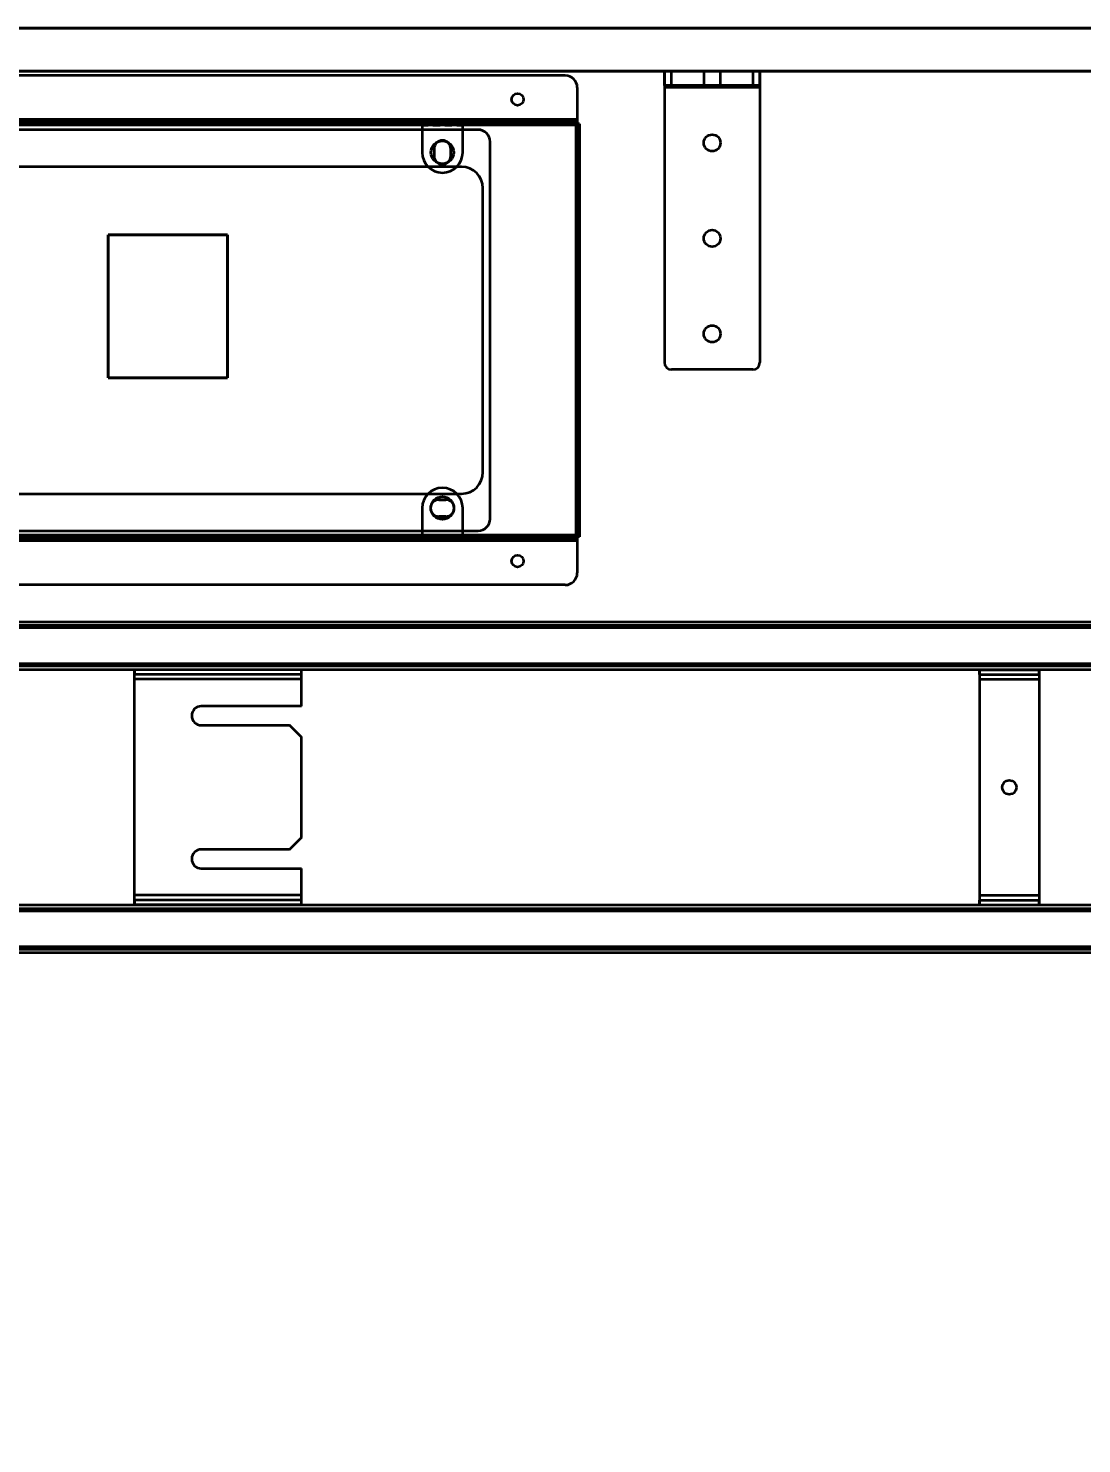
# Model space of a CAD drawing. Header units: millimetres. Extents: x -431 to 3717, y -325 to 2729.
# Drawn here: x 464 to 905, y 25 to 618 of the extents above; entities that cross this region are included whole.
import ezdxf

# ---------------------------------------------------------------- set-up
doc = ezdxf.new("R2010")
doc.units = ezdxf.units.MM
doc.styles.get("Standard").update_dxf_attribs({"font": 'arial.ttf'})
doc.dimstyles.new('CGJ', dxfattribs={"dimscale": 13, "dimtxt": 2.25, "dimasz": 2.25, "dimexe": 1, "dimexo": 1.25, "dimgap": 1.15, "dimtad": 1, "dimtoh": 1, "dimdec": 1, "dimdsep": 46, "dimtxsty": 'Standard', "dimcen": 0, "dimclrd": 2, "dimclre": 2, "dimclrt": 2, "dimadec": 0, "dimazin": 0, "dimtfac": 1, "dimtdec": 1, "dimtmove": 0, "dimatfit": 0, "dimfxl": 1, "dimtolj": 1, "dimtzin": 0, "dimlwe": -1, "dimarcsym": 2})

# ---------------------------------------------------------------- blocks, each defined once
blk = doc.blocks.new('*D57')
at = {"color": 2, "transparency": 16777216}
for p, q in [((0.02, 8.75), (0.02, -153.5)), ((1500.02, 8.75), (1500.02, -153.5))]:
    blk.add_line(p, q, dxfattribs=at)
at = {"color": 2, "lineweight": -2, "transparency": 16777216}
blk.add_line((29.27, -140.5), (1470.77, -140.5), dxfattribs=at)
at = {"color": 2, "transparency": 16777216}
for points in [[(29.27, -135.62), (29.27, -145.38), (0.02, -140.5)], [(1470.77, -135.62), (1470.77, -145.38), (1500.02, -140.5)]]:
    blk.add_solid(points, dxfattribs=at)
at = {"layer": 'Defpoints', "color": 0, "transparency": 16777216}
for p in [(0.02, 25), (1500.02, 25), (1500.02, -140.5)]:
    blk.add_point(p, dxfattribs=at)
at = {"color": 2, "transparency": 16777216, "insert": (750.02, -110.42), "char_height": 29.25, "attachment_point": 5}
blk.add_mtext('\\A1;1200 / 1350 / 1500 / 1650 / 1800', dxfattribs=at)

msp = doc.modelspace()

# ---------------------------------------------------------------- linework, layer by layer
at = {"color": 7, "linetype": 'Continuous', "lineweight": 35}
for p, q in [((1450.02, 618), (50.02, 618)), ((50.02, 618), (1450.02, 618)), ((1475.02, 600), (25.02, 600)), ((1475.02, 600), (25.02, 600)), ((50.02, 600), (1450.02, 600)), ((1450.02, 600), (50.02, 600)), ((730.02, 600), (730.02, 593.2)), ((770.02, 600), (730.02, 600)), ((730.02, 600), (730.02, 594)), ((730.02, 594), (730.02, 600)), ((733.02, 600), (730.02, 600)), ((733.02, 594), (733.02, 600)), ((767.02, 600), (733.02, 600)), ((746.52, 600), (746.52, 594)), ((746.52, 600), (746.52, 594)), ((746.52, 600), (746.52, 594)), ((746.52, 600), (753.52, 600)), ((746.52, 600), (753.52, 600)), ((746.52, 600), (753.52, 600)), ((753.52, 594), (753.52, 600)), ((753.52, 594), (753.52, 600)), ((753.52, 594), (753.52, 600)), ((767.02, 600), (767.02, 594)), ((770.02, 600), (767.02, 600)), ((770.02, 600), (770.02, 593.2)), ((770.02, 594), (770.02, 600)), ((770.02, 600), (770.02, 594)), ((688.52, 598.2), (175.52, 598.2)), ((688.52, 598.2), (175.52, 598.2)), ((693.52, 593.2), (693.52, 579.8)), ((693.52, 593.2), (693.52, 579.8)), ((730.02, 594), (730.02, 593.2)), ((730.02, 594), (733.02, 594)), ((770.02, 594), (730.02, 594)), ((730.02, 593.2), (730.02, 478)), ((770.02, 593.2), (730.02, 593.2)), ((730.02, 593.2), (730.02, 478)), ((770.02, 593.2), (730.02, 593.2)), ((767.02, 594), (733.02, 594)), ((753.52, 594), (746.52, 594)), ((753.52, 594), (746.52, 594)), ((753.52, 594), (746.52, 594)), ((767.02, 594), (770.02, 594)), ((770.02, 594), (770.02, 593.2)), ((770.02, 593.2), (770.02, 478)), ((770.02, 593.2), (770.02, 478)), ((693.52, 579.8), (170.52, 579.8)), ((693.52, 579.8), (170.52, 579.8)), ((693.52, 579), (170.52, 579)), ((693.52, 578.2), (170.52, 578.2)), ((692.92, 579), (171.12, 579)), ((692.92, 578.2), (171.12, 578.2)), ((692.92, 577.4), (171.12, 577.4)), ((692.92, 577.4), (171.12, 577.4)), ((652.02, 575.5), (212.02, 575.5)), ((652.02, 575.5), (212.02, 575.5)), ((531.02, 579), (513.04, 579)), ((513.04, 578.2), (513.04, 579)), ((513.04, 579), (514.04, 579)), ((513.04, 578.2), (513.04, 579)), ((513.04, 579), (531.02, 579)), ((514.04, 579), (513.04, 579)), ((514.04, 578.2), (513.04, 578.2)), ((513.04, 578.2), (531.02, 578.2)), ((531.02, 578.2), (513.04, 578.2)), ((513.04, 578.2), (514.04, 578.2)), ((514.04, 578.2), (514.04, 579)), ((514.04, 579), (531.02, 579)), ((514.04, 578.2), (514.04, 579)), ((531.02, 579), (514.04, 579)), ((531.02, 578.2), (514.04, 578.2)), ((514.04, 578.2), (531.02, 578.2)), ((531.02, 578.2), (531.02, 579)), ((531.02, 578.2), (531.02, 579)), ((531.02, 578.2), (531.02, 579)), ((531.02, 578.2), (531.02, 579)), ((533.02, 578.2), (533.02, 579)), ((533.02, 579), (550.99, 579)), ((533.02, 578.2), (533.02, 579)), ((549.99, 579), (533.02, 579)), ((550.99, 579), (533.02, 579)), ((533.02, 578.2), (533.02, 579)), ((533.02, 579), (549.99, 579)), ((533.02, 578.2), (533.02, 579)), ((550.99, 578.2), (533.02, 578.2)), ((533.02, 578.2), (549.99, 578.2)), ((533.02, 578.2), (550.99, 578.2)), ((549.99, 578.2), (533.02, 578.2)), ((549.99, 578.2), (549.99, 579)), ((550.99, 579), (549.99, 579)), ((549.99, 578.2), (549.99, 579)), ((549.99, 579), (550.99, 579)), ((549.99, 578.2), (550.99, 578.2)), ((550.99, 578.2), (549.99, 578.2)), ((550.99, 578.2), (550.99, 579)), ((550.99, 578.2), (550.99, 579)), ((628.02, 579), (646.02, 579)), ((628.52, 579), (628.02, 579)), ((628.02, 579), (628.02, 578.2)), ((628.02, 579), (628.02, 578.2)), ((628.02, 578.2), (646.02, 578.2)), ((628.52, 578.2), (628.02, 578.2)), ((628.52, 579), (631.02, 579)), ((628.52, 578.2), (628.52, 579)), ((628.52, 579), (628.52, 577.4)), ((628.52, 578.2), (628.52, 577.4)), ((628.52, 578.2), (631.02, 578.2)), ((628.52, 577.4), (631.02, 577.4)), ((628.52, 577.4), (628.52, 566)), ((628.52, 577.4), (628.52, 566)), ((631.02, 577.4), (628.52, 577.4)), ((633.02, 579), (631.02, 579)), ((631.02, 579), (631.02, 578.2)), ((631.02, 577.4), (631.02, 579)), ((633.02, 578.2), (631.02, 578.2)), ((631.02, 577.4), (631.02, 578.2)), ((633.02, 577.4), (631.02, 577.4)), ((633.02, 577.4), (631.02, 577.4)), ((633.02, 579), (636.02, 579)), ((633.02, 579), (633.02, 578.2)), ((633.02, 579), (633.02, 577.4)), ((633.02, 578.2), (633.02, 577.4)), ((633.02, 578.2), (636.02, 578.2)), ((633.02, 577.4), (636.02, 577.4)), ((636.02, 577.4), (633.02, 577.4)), ((638.02, 579), (636.02, 579)), ((636.02, 579), (636.02, 578.2)), ((636.02, 577.4), (636.02, 579)), ((638.02, 578.2), (636.02, 578.2)), ((636.02, 577.4), (636.02, 578.2)), ((638.02, 577.4), (636.02, 577.4)), ((638.02, 577.4), (636.02, 577.4)), ((638.02, 579), (641.02, 579)), ((638.02, 579), (638.02, 578.2)), ((638.02, 579), (638.02, 577.4)), ((638.02, 578.2), (638.02, 577.4)), ((638.02, 578.2), (641.02, 578.2)), ((638.02, 577.4), (641.02, 577.4)), ((641.02, 577.4), (638.02, 577.4)), ((641.02, 577.4), (641.02, 579)), ((643.02, 579), (641.02, 579)), ((641.02, 579), (641.02, 578.2)), ((643.02, 578.2), (641.02, 578.2)), ((641.02, 577.4), (641.02, 578.2)), ((643.02, 577.4), (641.02, 577.4)), ((643.02, 577.4), (641.02, 577.4)), ((643.02, 579), (645.52, 579)), ((643.02, 579), (643.02, 578.2)), ((643.02, 579), (643.02, 577.4)), ((643.02, 578.2), (643.02, 577.4)), ((643.02, 578.2), (645.52, 578.2)), ((643.02, 577.4), (645.52, 577.4)), ((645.52, 577.4), (643.02, 577.4)), ((646.02, 579), (645.52, 579)), ((645.52, 578.2), (645.52, 579)), ((645.52, 577.4), (645.52, 579)), ((646.02, 578.2), (645.52, 578.2)), ((645.52, 577.4), (645.52, 578.2)), ((645.52, 566), (645.52, 577.4)), ((645.52, 566), (645.52, 577.4)), ((646.02, 579), (646.02, 578.2)), ((646.02, 579), (646.02, 578.2)), ((692.92, 579), (692.92, 578.2)), ((692.92, 579), (692.92, 577.4)), ((693.52, 579), (692.92, 579)), ((692.92, 578.2), (692.92, 577.4)), ((693.52, 578.2), (692.92, 578.2)), ((692.92, 577.4), (692.92, 405.6)), ((692.92, 577.4), (692.92, 405.6)), ((693.52, 579.8), (693.52, 578.2)), ((693.52, 579.8), (693.52, 579)), ((693.52, 579), (693.52, 578.2)), ((693.52, 578.2), (693.52, 579)), ((693.72, 578), (693.72, 405)), ((693.72, 405), (693.72, 578)), ((694.52, 578), (693.72, 578)), ((694.52, 578), (693.72, 578)), ((694.52, 578), (694.52, 405)), ((694.52, 405), (694.52, 578)), ((730.02, 579), (730.02, 578.2)), ((730.02, 579), (730.02, 577.4)), ((730.02, 578.2), (730.02, 577.4)), ((657.02, 412.5), (657.02, 570.5)), ((657.02, 412.5), (657.02, 570.5)), ((633.52, 564.5), (633.52, 567.5)), ((633.52, 567.5), (633.52, 564.5)), ((640.52, 567.5), (640.52, 564.5)), ((640.52, 564.5), (640.52, 567.5)), ((645.02, 560), (219.02, 560)), ((645.02, 560), (219.02, 560)), ((654.02, 432), (654.02, 551)), ((654.02, 432), (654.02, 551)), ((496.98, 531.5), (546.98, 531.5)), ((546.98, 531.5), (496.98, 531.5)), ((496.98, 471.5), (496.98, 531.5)), ((496.98, 531.5), (496.98, 471.5)), ((546.98, 531.5), (546.98, 471.5)), ((546.98, 471.5), (546.98, 531.5)), ((693.72, 492.5), (693.72, 516.48)), ((693.72, 516.48), (693.72, 514.98)), ((693.72, 514.98), (693.72, 516.48)), ((693.72, 516.48), (693.72, 492.5)), ((693.72, 516.48), (694.52, 516.48)), ((693.72, 516.48), (694.52, 516.48)), ((694.52, 516.48), (694.52, 492.5)), ((694.52, 516.48), (694.52, 514.98)), ((694.52, 492.5), (694.52, 516.48)), ((694.52, 514.98), (694.52, 516.48)), ((693.72, 514.98), (693.72, 492.5)), ((693.72, 492.5), (693.72, 514.98)), ((693.72, 514.98), (694.52, 514.98)), ((693.72, 514.98), (694.52, 514.98)), ((694.52, 514.98), (694.52, 492.5)), ((694.52, 492.5), (694.52, 514.98)), ((693.72, 492.5), (694.52, 492.5)), ((693.72, 492.5), (694.52, 492.5)), ((693.72, 492.5), (694.52, 492.5)), ((693.72, 492.5), (694.52, 492.5)), ((693.72, 490.5), (693.72, 466.52)), ((693.72, 468.02), (693.72, 490.5)), ((693.72, 466.52), (693.72, 490.5)), ((693.72, 490.5), (693.72, 468.02)), ((693.72, 490.5), (694.52, 490.5)), ((693.72, 490.5), (694.52, 490.5)), ((693.72, 490.5), (694.52, 490.5)), ((693.72, 490.5), (694.52, 490.5)), ((694.52, 490.5), (694.52, 468.02)), ((694.52, 468.02), (694.52, 490.5)), ((694.52, 490.5), (694.52, 466.52)), ((694.52, 466.52), (694.52, 490.5)), ((767.02, 475), (733.02, 475)), ((767.02, 475), (733.02, 475)), ((546.98, 471.5), (496.98, 471.5)), ((496.98, 471.5), (546.98, 471.5)), ((693.72, 466.52), (693.72, 468.02)), ((693.72, 468.02), (693.72, 466.52)), ((693.72, 468.02), (694.52, 468.02)), ((693.72, 468.02), (694.52, 468.02)), ((693.72, 466.52), (694.52, 466.52)), ((693.72, 466.52), (694.52, 466.52)), ((694.52, 468.02), (694.52, 466.52)), ((694.52, 466.52), (694.52, 468.02)), ((219.02, 423), (645.02, 423)), ((219.02, 423), (645.02, 423)), ((628.52, 417), (628.52, 405.6)), ((628.52, 417), (628.52, 405.6)), ((635.52, 420.5), (638.52, 420.5)), ((638.52, 420.5), (635.52, 420.5)), ((645.52, 405.6), (645.52, 417)), ((645.52, 405.6), (645.52, 417)), ((638.52, 413.5), (635.52, 413.5)), ((635.52, 413.5), (638.52, 413.5)), ((693.52, 404.8), (170.52, 404.8)), ((693.52, 404), (170.52, 404)), ((692.92, 405.6), (171.12, 405.6)), ((692.92, 405.6), (171.12, 405.6)), ((692.92, 404.8), (171.12, 404.8)), ((692.92, 404), (171.12, 404)), ((212.02, 407.5), (652.02, 407.5)), ((212.02, 407.5), (652.02, 407.5)), ((628.02, 404.8), (628.02, 404)), ((646.02, 404.8), (628.02, 404.8)), ((628.02, 404.8), (628.52, 404.8)), ((628.02, 404.8), (628.02, 404)), ((628.02, 404), (628.52, 404)), ((646.02, 404), (628.02, 404)), ((628.52, 405.6), (628.52, 404.8)), ((628.52, 405.6), (628.52, 404)), ((631.02, 405.6), (628.52, 405.6)), ((628.52, 405.6), (631.02, 405.6)), ((628.52, 404.8), (628.52, 404)), ((631.02, 404.8), (628.52, 404.8)), ((631.02, 404), (628.52, 404)), ((631.02, 404), (631.02, 405.6)), ((631.02, 405.6), (633.02, 405.6)), ((633.02, 405.6), (631.02, 405.6)), ((631.02, 404.8), (631.02, 405.6)), ((631.02, 404.8), (631.02, 404)), ((633.02, 404.8), (631.02, 404.8)), ((631.02, 404), (633.02, 404)), ((633.02, 405.6), (633.02, 404.8)), ((636.02, 405.6), (633.02, 405.6)), ((633.02, 405.6), (633.02, 404)), ((633.02, 405.6), (636.02, 405.6)), ((633.02, 404.8), (633.02, 404)), ((636.02, 404.8), (633.02, 404.8)), ((636.02, 404), (633.02, 404)), ((636.02, 404.8), (636.02, 405.6)), ((636.02, 404), (636.02, 405.6)), ((636.02, 405.6), (638.02, 405.6)), ((638.02, 405.6), (636.02, 405.6)), ((636.02, 404.8), (636.02, 404)), ((638.02, 404.8), (636.02, 404.8)), ((636.02, 404), (638.02, 404)), ((638.02, 405.6), (638.02, 404.8)), ((641.02, 405.6), (638.02, 405.6)), ((638.02, 405.6), (638.02, 404)), ((638.02, 405.6), (641.02, 405.6)), ((638.02, 404.8), (638.02, 404)), ((641.02, 404.8), (638.02, 404.8)), ((641.02, 404), (638.02, 404)), ((641.02, 404.8), (641.02, 405.6)), ((641.02, 404), (641.02, 405.6)), ((641.02, 405.6), (643.02, 405.6)), ((643.02, 405.6), (641.02, 405.6)), ((641.02, 404.8), (641.02, 404)), ((643.02, 404.8), (641.02, 404.8)), ((641.02, 404), (643.02, 404)), ((643.02, 405.6), (643.02, 404.8)), ((645.52, 405.6), (643.02, 405.6)), ((643.02, 405.6), (643.02, 404)), ((643.02, 405.6), (645.52, 405.6)), ((643.02, 404.8), (643.02, 404)), ((645.52, 404.8), (643.02, 404.8)), ((645.52, 404), (643.02, 404)), ((645.52, 404.8), (645.52, 405.6)), ((645.52, 404), (645.52, 405.6)), ((645.52, 404.8), (646.02, 404.8)), ((645.52, 404.8), (645.52, 404)), ((645.52, 404), (646.02, 404)), ((646.02, 404.8), (646.02, 404)), ((646.02, 404.8), (646.02, 404)), ((692.92, 405.6), (692.92, 404)), ((692.92, 405.6), (692.92, 404.8)), ((692.92, 404.8), (692.92, 404)), ((693.52, 404.8), (692.92, 404.8)), ((693.52, 404), (692.92, 404)), ((693.52, 404), (693.52, 404.8)), ((693.52, 404.8), (693.52, 404)), ((693.52, 404.8), (693.52, 403.2)), ((693.52, 404), (693.52, 403.2)), ((694.52, 405), (693.72, 405)), ((694.52, 405), (693.72, 405)), ((693.52, 403.2), (170.52, 403.2)), ((693.52, 403.2), (170.52, 403.2)), ((693.52, 403.2), (693.52, 389.8)), ((693.52, 403.2), (693.52, 389.8)), ((688.52, 384.8), (175.52, 384.8)), ((688.52, 384.8), (175.52, 384.8)), ((1422.02, 369.25), (78.02, 369.25)), ((1422.02, 367.75), (78.02, 367.75)), ((1387.02, 369.25), (113.02, 369.25)), ((1387.02, 367.75), (113.02, 367.75)), ((1422.02, 366.75), (78.02, 366.75)), ((1422.02, 366.75), (78.02, 366.75)), ((1387.02, 366.75), (113.02, 366.75)), ((1387.02, 366.75), (113.02, 366.75)), ((1422.02, 351.75), (78.02, 351.75)), ((1422.02, 351.75), (78.02, 351.75)), ((1422.02, 350.75), (78.02, 350.75)), ((1387.02, 351.75), (113.02, 351.75)), ((1387.02, 351.75), (113.02, 351.75)), ((1387.02, 350.75), (113.02, 350.75)), ((1422.02, 349.25), (78.02, 349.25)), ((1387.02, 349.25), (113.02, 349.25)), ((508.02, 349.25), (508.02, 347.25)), ((578.02, 349.25), (508.02, 349.25)), ((578.02, 349.25), (508.02, 349.25)), ((508.02, 347.25), (508.02, 349.25)), ((508.02, 345.25), (508.02, 349.25)), ((578.02, 347.25), (508.02, 347.25)), ((578.02, 347.25), (508.02, 347.25)), ((508.02, 345.25), (508.02, 347.25)), ((578.02, 345.25), (508.02, 345.25)), ((508.02, 254.75), (508.02, 345.25)), ((508.02, 254.75), (508.02, 345.25)), ((578.02, 345.25), (508.02, 345.25)), ((578.02, 345.25), (578.02, 349.25)), ((578.02, 347.25), (578.02, 349.25)), ((578.02, 347.25), (578.02, 349.25)), ((578.02, 345.25), (578.02, 347.25)), ((578.02, 334), (578.02, 345.25)), ((578.02, 334), (578.02, 345.25)), ((862.02, 349.25), (862.02, 345.25)), ((862.02, 349.25), (887.02, 349.25)), ((862.02, 347.25), (862.02, 349.25)), ((862.02, 349.25), (887.02, 349.25)), ((862.02, 347.25), (862.02, 349.25)), ((862.02, 347.25), (862.02, 345.25)), ((862.02, 347.25), (887.02, 347.25)), ((862.02, 347.25), (887.02, 347.25)), ((862.02, 345.25), (862.02, 254.75)), ((862.02, 345.25), (862.02, 254.75)), ((862.02, 345.25), (887.02, 345.25)), ((862.02, 345.25), (887.02, 345.25)), ((887.02, 349.25), (887.02, 345.25)), ((887.02, 349.25), (887.02, 347.25)), ((887.02, 347.25), (887.02, 349.25)), ((887.02, 347.25), (887.02, 345.25)), ((887.02, 345.25), (887.02, 254.75)), ((887.02, 345.25), (887.02, 254.75)), ((578.02, 334), (536.02, 334)), ((578.02, 334), (536.02, 334)), ((536.02, 326), (573.02, 326)), ((536.02, 326), (573.02, 326)), ((578.02, 321), (573.02, 326)), ((573.02, 326), (578.02, 321)), ((578.02, 279), (578.02, 321)), ((578.02, 279), (578.02, 321)), ((578.02, 279), (573.02, 274)), ((573.02, 274), (578.02, 279)), ((573.02, 274), (536.02, 274)), ((573.02, 274), (536.02, 274)), ((536.02, 266), (578.02, 266)), ((536.02, 266), (578.02, 266)), ((578.02, 254.75), (578.02, 266)), ((578.02, 254.75), (578.02, 266)), ((78.02, 250.75), (1422.02, 250.75)), ((78.02, 249.25), (1422.02, 249.25)), ((113.02, 250.75), (1387.02, 250.75)), ((113.02, 249.25), (1387.02, 249.25)), ((508.02, 252.75), (508.02, 254.75)), ((578.02, 254.75), (508.02, 254.75)), ((578.02, 254.75), (508.02, 254.75)), ((508.02, 250.75), (508.02, 254.75)), ((578.02, 252.75), (508.02, 252.75)), ((578.02, 252.75), (508.02, 252.75)), ((508.02, 252.75), (508.02, 250.75)), ((508.02, 250.75), (508.02, 252.75)), ((578.02, 250.75), (508.02, 250.75)), ((578.02, 250.75), (508.02, 250.75)), ((578.02, 250.75), (578.02, 254.75)), ((578.02, 252.75), (578.02, 254.75)), ((578.02, 250.75), (578.02, 252.75)), ((578.02, 250.75), (578.02, 252.75)), ((862.02, 254.75), (862.02, 250.75)), ((862.02, 254.75), (887.02, 254.75)), ((862.02, 254.75), (887.02, 254.75)), ((862.02, 254.75), (862.02, 252.75)), ((862.02, 250.75), (862.02, 252.75)), ((862.02, 252.75), (887.02, 252.75)), ((862.02, 250.75), (862.02, 252.75)), ((862.02, 252.75), (887.02, 252.75)), ((862.02, 250.75), (887.02, 250.75)), ((862.02, 250.75), (887.02, 250.75)), ((887.02, 254.75), (887.02, 252.75)), ((887.02, 254.75), (887.02, 250.75)), ((887.02, 252.75), (887.02, 250.75)), ((887.02, 250.75), (887.02, 252.75)), ((78.02, 248.25), (1422.02, 248.25)), ((78.02, 248.25), (1422.02, 248.25)), ((113.02, 248.25), (1387.02, 248.25)), ((113.02, 248.25), (1387.02, 248.25)), ((78.02, 233.25), (1422.02, 233.25)), ((78.02, 233.25), (1422.02, 233.25)), ((78.02, 232.25), (1422.02, 232.25)), ((113.02, 233.25), (1387.02, 233.25)), ((113.02, 233.25), (1387.02, 233.25)), ((113.02, 232.25), (1387.02, 232.25)), ((78.02, 230.75), (1422.02, 230.75)), ((113.02, 230.75), (1387.02, 230.75))]:
    msp.add_line(p, q, dxfattribs=at)
for centre, radius in [((668.52, 588.2), 2.5), ((668.52, 588.2), 2.5), ((637.02, 566), 4.8), ((637.02, 566), 4.8), ((750.02, 570), 3.5), ((750.02, 570), 3.5), ((750.02, 530), 3.5), ((750.02, 530), 3.5), ((750.02, 490), 3.5), ((750.02, 490), 3.5), ((637.02, 417), 4.8), ((637.02, 417), 4.8), ((668.52, 394.8), 2.5), ((668.52, 394.8), 2.5), ((874.52, 300), 3), ((874.52, 300), 3)]:
    msp.add_circle(centre, radius, dxfattribs=at)
for centre, radius, start, end in [((688.52, 593.2), 5, 0, 90), ((688.52, 593.2), 5, 0, 90), ((652.02, 570.5), 5, 0, 90), ((652.02, 570.5), 5, 0, 90), ((637.02, 567.5), 3.5, 0, 180), ((637.02, 567.5), 3.5, 0, 180), ((637.02, 566), 8.5, 180, 0), ((637.02, 566), 8.5, 180, 0), ((637.02, 564.5), 3.5, 180, 0), ((637.02, 564.5), 3.5, 180, 0), ((645.02, 551), 9, 0, 90), ((645.02, 551), 9, 0, 90), ((733.02, 478), 3, 180, 270), ((733.02, 478), 3, 180, 270), ((767.02, 478), 3, 270, 0), ((767.02, 478), 3, 270, 0), ((645.02, 432), 9, 270, 0), ((645.02, 432), 9, 270, 0), ((637.02, 417), 8.5, 0, 180), ((637.02, 417), 8.5, 0, 180), ((635.52, 417), 3.5, 90, 270), ((635.52, 417), 3.5, 90, 270), ((638.52, 417), 3.5, 270, 90), ((638.52, 417), 3.5, 270, 90), ((652.02, 412.5), 5, 270, 0), ((652.02, 412.5), 5, 270, 0), ((688.52, 389.8), 5, 270, 0), ((688.52, 389.8), 5, 270, 0), ((536.02, 330), 4, 90, 270), ((536.02, 330), 4, 90, 270), ((536.02, 270), 4, 90, 270), ((536.02, 270), 4, 90, 270)]:
    msp.add_arc(centre, radius, start, end, dxfattribs=at)
for points in [[(694.52, 578), (694.51, 577.98), (694.5, 577.93), (694.43, 577.87), (694.31, 577.8), (694.15, 577.74), (693.96, 577.67), (693.73, 577.6), (693.48, 577.54), (693.2, 577.47), (693.01, 577.42), (692.92, 577.4)], [(692.92, 405.6), (693.01, 405.58), (693.19, 405.53), (693.46, 405.47), (693.71, 405.4), (693.94, 405.34), (694.14, 405.27), (694.3, 405.2), (694.42, 405.14), (694.5, 405.07), (694.51, 405.02), (694.52, 405)]]:
    msp.add_open_spline(points, degree=3, knots=[0, 0, 0, 0, 0.108839, 0.220834, 0.329684, 0.441689, 0.550539, 0.662544, 0.771394, 0.883399, 1, 1, 1, 1], dxfattribs=at)
for points in [[(693.72, 578), (693.71, 577.97), (693.71, 577.92), (693.66, 577.85), (693.58, 577.77), (693.48, 577.7), (693.36, 577.62), (693.22, 577.55), (693.07, 577.48), (692.97, 577.43), (692.92, 577.4)], [(692.92, 405.6), (692.97, 405.58), (693.07, 405.53), (693.22, 405.45), (693.36, 405.37), (693.48, 405.3), (693.58, 405.22), (693.66, 405.15), (693.71, 405.07), (693.71, 405.02), (693.72, 405)]]:
    msp.add_open_spline(points, degree=3, dxfattribs=at)

# ---------------------------------------------------------------- dimensions: what is measured, and where the dimension line sits
dim = msp.add_linear_dim(base=(1500.02, -140.5), p1=(0.02, 25), p2=(1500.02, 25), angle=180, text='1200 / 1350 / <> / 1650 / 1800', dimstyle='CGJ')
dim.commit()
dim.dimension.update_dxf_attribs({"geometry": '*D57', "text_midpoint": (750.02, -140.5), "dimtype": 160})

doc.saveas('drawing.dxf')
